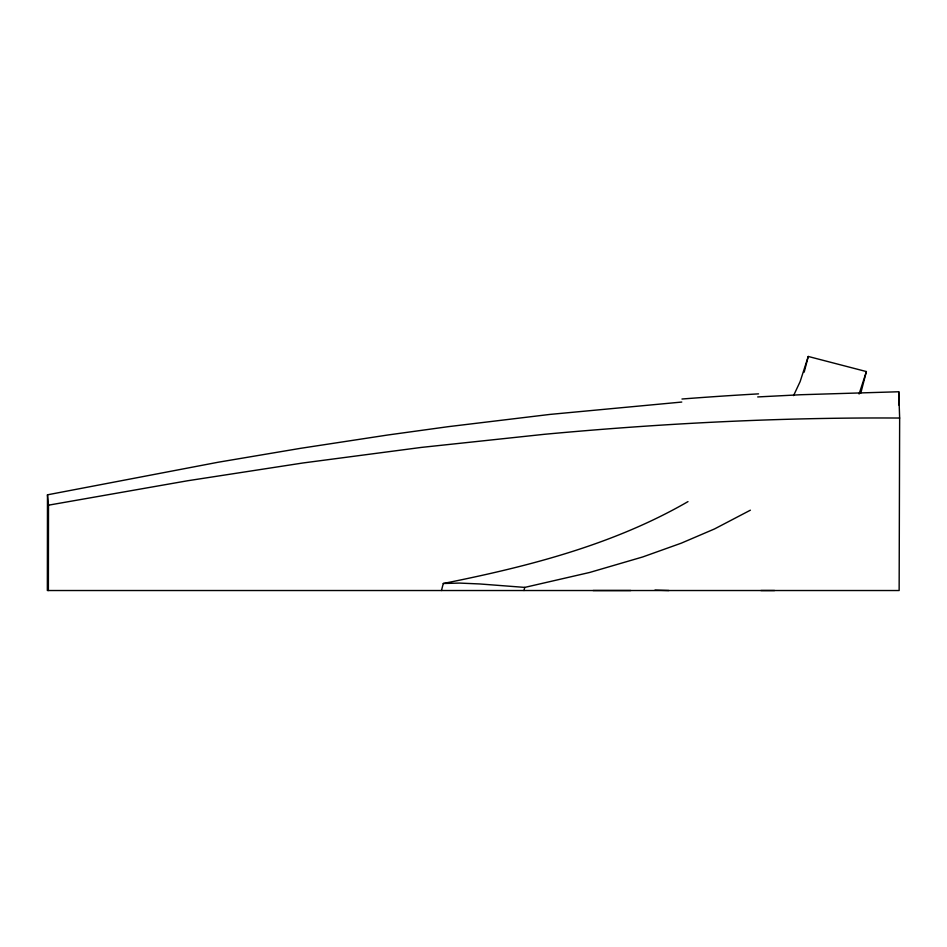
<?xml version="1.0" encoding="UTF-8"?>
<svg xmlns="http://www.w3.org/2000/svg" width="947" height="947" viewBox="0 0 947 947"><rect width="100%" height="100%" fill="white"/><g stroke="black" fill="none" stroke-linecap="round" stroke-linejoin="round"><path stroke-width="1.42" d="M681.769 402.049L549.899 414.419L448.333 426.659L387.536 435.04L300.649 448.31L218.13 462.243L47.48 494.819L47.35 590.526L899.141 590.526L899.65 418.041L898.75 391.762L800.819 394.733L757.695 396.935M48.38 590.526L48.498 505.177L47.48 494.819M898.703 404.902L898.75 391.762M441.456 590.526L443.291 583.494C527.668 566.614 612.898 544.999 687.984 501.614M523.963 590.526L524.78 587.4L589.661 572.462L642.693 556.966L681.224 543.187L714.512 528.947L750.391 510.184M804.181 372.159L808.264 356.463L866.387 371.567L860.811 393.029M866.387 371.567L859.083 394.035M808.264 356.463L800.12 381.629L793.574 395.609M48.498 505.177L187.565 480.768L302.957 462.976L421.391 447.41L544.572 434.282C662.592 423.345 781.109 417.248 899.65 418.041M443.291 583.494L459.567 583.08L479.857 583.968L524.78 587.4M593.047 590.526L630.856 590.526M774.61 590.526L760.914 590.526M654.969 590.123L668.913 590.526M681.97 399.018A1145.124 352.095 -5.3 0 1 758.547 393.869"/></g></svg>
